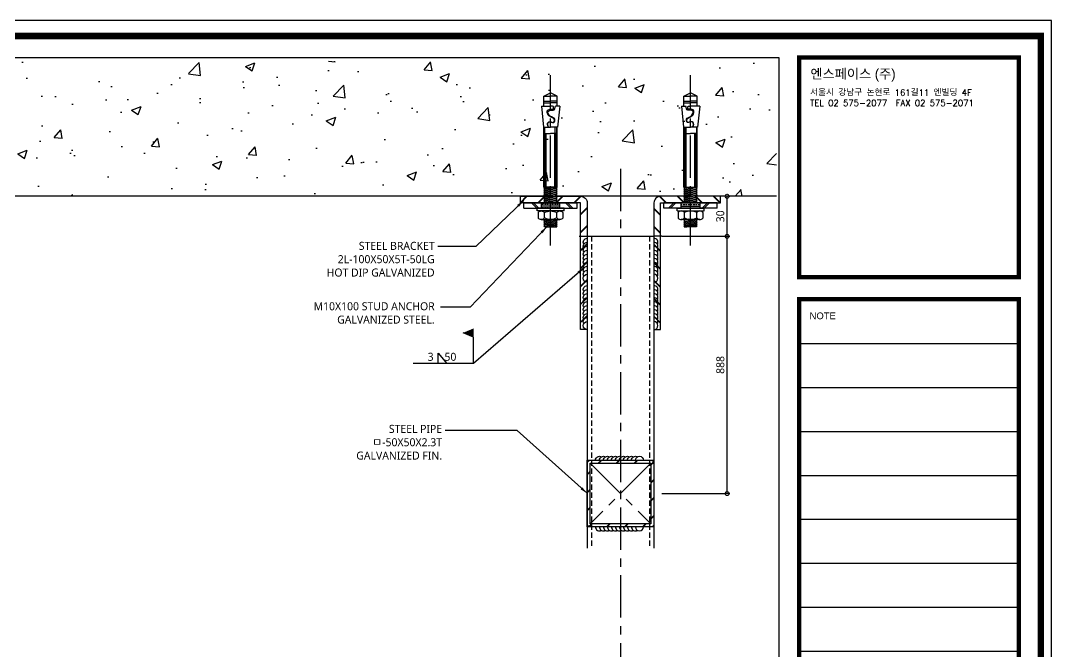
# Model space of a CAD drawing. Header units: millimetres. Extents: x 3584 to 9537, y 842 to 7828.
# Drawn here: x 6003 to 6776, y 2591 to 3063 of the extents above; entities that cross this region are included whole.
import ezdxf

# ---------------------------------------------------------------- set-up
doc = ezdxf.new("R2010")
doc.units = ezdxf.units.MM
for name, pattern in [('CENTER', [50.8, 31.75, -6.35, 6.35, -6.35]), ('CENTER2', [1.125, 0.75, -0.125, 0.125, -0.125]), ('DASHED', [19.05, 12.7, -6.35]), ('HIDDEN', [3, 2, -1])]:
    doc.linetypes.add(name, pattern=pattern)
doc.layers.get('DEFPOINTS').update_dxf_attribs({"color": 142, "lineweight": 30})
for name, color, linetype in [('0-CEN', 1, 'CENTER'), ('0-DIM', 7, 'Continuous'), ('0-WELDING', 1, 'Continuous'), ('1', 1, 'Continuous'), ('2', 2, 'Continuous'), ('3', 3, 'CENTER'), ('4', 4, 'Continuous'), ('7', 7, 'Continuous'), ('8', 8, 'Continuous'), ('CASTFIX', 1, 'Continuous'), ('Cen1', 1, 'CENTER2'), ('CON', 2, 'Continuous'), ('nt', 34, 'Continuous'), ('TE 07', 7, 'Continuous'), ('TEXT', 7, 'Continuous')]:
    doc.layers.add(name, color=color, linetype=linetype)
doc.layers.add('def', color=213, linetype='Continuous', plot=False)
doc.styles.add('HGTXT', font='romans.shx', dxfattribs={"bigfont": 'whgtxt.shx'})
doc.styles.get("Standard").update_dxf_attribs({"font": 'arial.ttf'})
doc.styles.add('맑은고딕', font='malgun.ttf')
doc.dimstyles.new('HD-2', dxfattribs={"dimscale": 2, "dimtxt": 3, "dimasz": 3, "dimexe": 1, "dimexo": 3, "dimgap": 1, "dimtad": 1, "dimdec": 1, "dimzin": 12, "dimdsep": 46, "dimtxsty": '맑은고딕', "dimblk": 'DOTSMALL', "dimcen": 1, "dimclrd": 2, "dimclre": 2, "dimclrt": 7, "dimadec": 1, "dimazin": 2, "dimtfac": 1, "dimtdec": 1, "dimtix": 1, "dimtmove": 2, "dimatfit": 3, "dimfxl": 1, "dimtolj": 1, "dimtzin": 12, "dimlwd": -1, "dimlwe": -1, "dimarcsym": 0})

# ---------------------------------------------------------------- blocks, each defined once
blk = doc.blocks.new('Set Anchor')
at = {"layer": '1'}
h = blk.add_hatch(dxfattribs=at)
h.set_pattern_fill('ANSI33', color=256, scale=10, angle=135, style=0)
h.set_pattern_definition([(180, (-2444.4873, -986.835), (-1e-15, -2.5), []), (180, (-2445.7373, -985.585), (-1e-15, -2.5), [1.25, -0.625])])
h.paths.add_polyline_path([(0, 4), (-7, 4), (-7, 0), (0, 0)])
h.paths.add_polyline_path([(7, 4), (0, 4), (0, 0), (7, 0)])
at = {"color": 1, "linetype": 'CENTER'}
blk.add_line((0, 31.93), (0, -95.78), dxfattribs=at)
for p, q in [((-20, 4), (20, 4)), ((-20, 4), (-20, 0)), ((-20, 0), (20, 0)), ((20, 4), (20, 0))]:
    blk.add_line(p, q)
at = {"layer": '1'}
blk.add_lwpolyline([(-7, 4), (7, 4), (7, 0), (-7, 0)], close=True, dxfattribs=at)
at = {"layer": '2'}
for p, q in [((-5.04, 17.31), (4.25, 18.04)), ((-5.04, 17.31), (4.25, 18.04)), ((5, 17.29), (-5, 15.83)), ((5, 17.29), (-5, 15.83)), ((5, 15.79), (-5, 14.26)), ((5, 15.79), (-5, 14.26)), ((4.25, 18.04), (-4.29, 16.55)), ((4.25, 18.04), (-4.29, 16.55)), ((-4.29, 18.02), (4.21, 18.02)), ((-4.29, 18.02), (4.21, 18.02)), ((4.25, 16.54), (-4.29, 15.05)), ((4.25, 16.54), (-4.29, 15.05)), ((-9.21, 7.11), (-9.21, 11.3)), ((-9.21, 7.11), (-9.21, 11.3)), ((-7, 12.4), (7, 12.4)), ((-7, 12.4), (7, 12.4)), ((-5.04, 14.29), (-4.29, 13.54)), ((-5.04, 14.29), (-4.29, 13.54)), ((-5.04, 12.79), (-4.29, 13.54)), ((-5.04, 12.79), (-4.29, 13.54)), ((-5.04, 12.79), (-4.65, 12.4)), ((-5.04, 12.79), (-4.65, 12.4)), ((-5, 12.76), (5, 14.29)), ((-5, 12.76), (5, 14.29)), ((-4.67, 11.13), (-4.67, 7.27)), ((-4.67, 11.13), (-4.67, 7.27)), ((-4.29, 13.54), (4.25, 15.04)), ((-4.29, 13.54), (4.25, 15.04)), ((4.25, 13.54), (-2.22, 12.4)), ((4.25, 13.54), (-2.22, 12.4)), ((1.6, 12.26), (5, 12.78)), ((1.6, 12.26), (5, 12.78)), ((4.25, 13.54), (5, 14.29)), ((4.25, 13.54), (5, 14.29)), ((4.25, 13.54), (5, 12.78)), ((4.25, 13.54), (5, 12.78)), ((4.62, 12.4), (5, 12.78)), ((4.62, 12.4), (5, 12.78)), ((4.67, 11.13), (4.67, 7.27)), ((4.67, 11.13), (4.67, 7.27)), ((9.21, 7.11), (9.21, 11.3)), ((9.21, 7.11), (9.21, 11.3)), ((10.12, 6), (-10.12, 6)), ((-10.12, 6), (-10.12, 4)), ((-5.04, 0.66), (-5.04, 0.66)), ((-5.04, 0.66), (-5.04, 0.66)), ((4.54, 0), (-5.04, -1.5)), ((4.54, 0), (-5.04, -1.5)), ((-4.29, -0.75), (-0.21, 0)), ((-4.29, -0.75), (-0.21, 0)), ((4.25, -0.67), (4.93, 0)), ((4.25, -0.67), (4.93, 0)), ((10.12, 6), (10.12, 4)), ((-5.04, 0), (-4.29, -0.75)), ((-5.04, 0), (-4.29, -0.75)), ((-5.04, -1.5), (-4.29, -0.75)), ((-5.04, -1.5), (-4.29, -0.75)), ((-5.04, -1.5), (-4.29, -2.25)), ((-5.04, -1.5), (-4.29, -2.25)), ((-5.04, -3), (-4.29, -2.25)), ((-5.04, -3), (-4.29, -2.25)), ((-5.04, -3), (-4.29, -3.75)), ((-5.04, -4.5), (-4.29, -3.75)), ((-5.04, -4.5), (-4.29, -5.25)), ((-5.04, -6), (-4.29, -5.25)), ((-5.04, -6), (-4.29, -6.75)), ((-5.04, -7.51), (-4.29, -6.75)), ((-5.04, -7.51), (-4.29, -8.26)), ((5, -1.42), (-5, -2.99)), ((5, -1.42), (-5, -2.99)), ((5, -2.93), (-5, -4.49)), ((5, -2.93), (-5, -4.49)), ((5, -4.43), (-5, -5.99)), ((5, -4.43), (-5, -5.99)), ((5, -5.93), (-5, -7.49)), ((5, -5.93), (-5, -7.49)), ((5, -7.43), (-5, -8.99)), ((5, -7.43), (-5, -8.99)), ((-4.29, -2.25), (4.25, -0.67)), ((-4.29, -2.25), (4.25, -0.67)), ((-4.29, -3.75), (4.25, -2.18)), ((-4.29, -5.25), (4.25, -3.68)), ((-4.29, -6.75), (4.25, -5.18)), ((-4.29, -8.26), (4.25, -6.68)), ((4.25, -0.67), (5, -1.42)), ((4.25, -0.67), (5, -1.42)), ((4.25, -2.18), (5, -1.42)), ((4.25, -2.18), (5, -1.42)), ((4.25, -2.18), (5, -2.93)), ((4.25, -2.18), (5, -2.93)), ((4.25, -3.68), (5, -2.93)), ((4.25, -3.68), (5, -2.93)), ((4.25, -3.68), (5, -4.43)), ((4.25, -3.68), (5, -4.43)), ((4.25, -5.18), (5, -4.43)), ((4.25, -5.18), (5, -4.43)), ((4.25, -5.18), (5, -5.93)), ((4.25, -5.18), (5, -5.93)), ((4.25, -6.68), (5, -5.93)), ((4.25, -6.68), (5, -5.93)), ((4.25, -6.68), (5, -7.43)), ((4.25, -6.68), (5, -7.43)), ((4.25, -8.18), (5, -7.43)), ((4.25, -8.18), (5, -7.43)), ((-5.04, -9.01), (-4.29, -8.26)), ((-5.04, -9.01), (-4.29, -9.76)), ((-5.04, -10.51), (-4.29, -9.76)), ((-5.04, -10.51), (-4.29, -11.26)), ((5, -8.93), (-5, -10.5)), ((5, -8.93), (-5, -10.5)), ((5, -10.43), (-5, -11.93)), ((-5, -11.93), (-4.29, -11.26)), ((-5, -11.93), (-5, -56.84)), ((-5, -11.93), (-5, -56.84)), ((5, -11.93), (-5, -11.93)), ((-4.8, -11.93), (-4.8, -51.72)), ((-4.8, -11.93), (-4.8, -51.72)), ((-4.51, -11.93), (-4.51, -51.72)), ((-4.51, -11.93), (-4.51, -51.72)), ((-4.29, -9.76), (4.25, -8.18)), ((-4.29, -11.26), (4.25, -9.68)), ((-4.24, -11.93), (-4.24, -51.72)), ((-4.24, -11.93), (-4.24, -51.72)), ((-3.19, -11.93), (-3.19, -51.72)), ((-3.19, -11.93), (-3.19, -51.72)), ((0.66, -11.93), (4.25, -11.18)), ((3.34, -11.93), (3.34, -56.84)), ((4.24, -11.93), (4.24, -51.72)), ((4.24, -11.93), (4.24, -51.72)), ((4.25, -8.18), (5, -8.93)), ((4.25, -8.18), (5, -8.93)), ((4.25, -9.68), (5, -8.93)), ((4.25, -9.68), (5, -8.93)), ((4.25, -9.68), (5, -10.43)), ((4.25, -9.68), (5, -10.43)), ((4.25, -11.18), (5, -10.43)), ((4.25, -11.18), (5, -10.43)), ((4.25, -11.18), (5, -11.93)), ((4.25, -11.18), (5, -11.93)), ((4.51, -11.93), (4.51, -51.72)), ((4.51, -11.93), (4.51, -51.72)), ((4.8, -11.93), (4.8, -51.72)), ((4.8, -11.93), (4.8, -51.72)), ((5, -11.93), (5, -56.84)), ((5, -11.93), (5, -56.84)), ((-4.5, -51.98), (0, -51.98)), ((-4.5, -51.98), (0, -51.98)), ((-4.5, -56.78), (-4.5, -51.98)), ((-4.5, -56.78), (-4.5, -51.98)), ((4.5, -51.98), (0, -51.98)), ((4.5, -51.98), (0, -51.98)), ((4.5, -56.78), (4.5, -51.98)), ((4.5, -56.78), (4.5, -51.98)), ((-6.85, -72.56), (-5.28, -56.79)), ((-6.85, -72.56), (-5.28, -56.79)), ((-5.28, -56.79), (0, -56.79)), ((-5.28, -56.79), (0, -56.79)), ((5.28, -56.79), (0, -56.79)), ((5.28, -56.79), (0, -56.79)), ((6.85, -72.56), (5.28, -56.79)), ((6.85, -72.56), (5.28, -56.79)), ((-6.85, -72.56), (0, -72.56)), ((-6.85, -72.56), (0, -72.56)), ((-5.01, -75.06), (0.08, -75.06)), ((-5.01, -75.06), (0.08, -75.06)), ((-5, -72.56), (-5, -79.95)), ((-5, -72.56), (-5, -79.95)), ((-5, -76.27), (0, -76.27)), ((-5, -76.27), (0, -76.27)), ((5.01, -75.06), (-0.08, -75.06)), ((5.01, -75.06), (-0.08, -75.06)), ((1.55, -72.56), (0, -72.56)), ((1.55, -72.56), (0, -72.56)), ((5, -76.27), (0, -76.27)), ((5, -76.27), (0, -76.27)), ((6.85, -72.56), (3.59, -72.56)), ((6.85, -72.56), (3.59, -72.56)), ((5, -72.56), (5, -79.95)), ((5, -72.56), (5, -79.95)), ((-5, -79.95), (0, -82.62)), ((-5, -79.95), (0, -82.62)), ((-5, -79.95), (0, -79.95)), ((-5, -79.95), (0, -79.95)), ((5, -79.95), (0, -82.62)), ((5, -79.95), (0, -82.62)), ((5, -79.95), (0, -79.95)), ((5, -79.95), (0, -79.95))]:
    blk.add_line(p, q, dxfattribs=at)
at = {"layer": '2', "linetype": 'DASHED'}
for p, q in [((-5.04, 17.27), (-4.29, 18.02)), ((-5.04, 17.27), (-4.29, 18.02)), ((-5.04, 17.31), (-4.29, 16.56)), ((-5.04, 17.31), (-4.29, 16.56)), ((-5.04, 15.8), (-4.29, 16.55)), ((-5.04, 15.8), (-4.29, 16.55)), ((-5.04, 15.8), (-4.29, 15.05)), ((-5.04, 15.8), (-4.29, 15.05)), ((4.25, 18.04), (5, 17.29)), ((4.25, 18.04), (5, 17.29)), ((4.25, 16.54), (5, 17.29)), ((4.25, 16.54), (5, 17.29)), ((4.25, 16.54), (5, 15.79)), ((4.25, 16.54), (5, 15.79)), ((4.25, 15.04), (5, 15.79)), ((4.25, 15.04), (5, 15.79)), ((-5.04, 14.29), (-4.29, 15.05)), ((-5.04, 14.29), (-4.29, 15.05)), ((4.25, 15.04), (5, 14.29)), ((4.25, 15.04), (5, 14.29))]:
    blk.add_line(p, q, dxfattribs=at)
at = {"layer": '2'}
for points in [[(-1.56, -56.79), (-2.1, -57.77), (-2.32, -58.88), (-2.27, -59.81), (-1.92, -60.43), (-1.25, -60.92), (-0.1, -61.01), (0.39, -60.88), (1.01, -60.66), (1.59, -60.43), (2.12, -60.48), (2.52, -60.7), (2.75, -61.23), (2.88, -61.77), (2.88, -62.16), (2.79, -62.69), (2.35, -63.32), (1.45, -63.81), (0.57, -64.25), (-0.14, -64.66), (-0.81, -65.01), (-1.25, -65.41), (-1.7, -65.94), (-2.1, -66.69), (-2.45, -67.58), (-2.54, -68.38), (-2.45, -69.01), (-1.87, -69.72), (-0.54, -70.33), (0.35, -70.29), (1.37, -70.37), (1.95, -70.6), (2.08, -70.92), (2.17, -71.4), (2.17, -71.71), (2.21, -71.98), (2.08, -72.24), (1.9, -72.34), (1.5, -72.56)], [(-1.56, -56.79), (-2.1, -57.77), (-2.32, -58.88), (-2.27, -59.81), (-1.92, -60.43), (-1.25, -60.92), (-0.1, -61.01), (0.39, -60.88), (1.01, -60.66), (1.59, -60.43), (2.12, -60.48), (2.52, -60.7), (2.75, -61.23), (2.88, -61.77), (2.88, -62.16), (2.79, -62.69), (2.35, -63.32), (1.45, -63.81), (0.57, -64.25), (-0.14, -64.66), (-0.81, -65.01), (-1.25, -65.41), (-1.7, -65.94), (-2.1, -66.69), (-2.45, -67.58), (-2.54, -68.38), (-2.45, -69.01), (-1.87, -69.72), (-0.54, -70.33), (0.35, -70.29), (1.37, -70.37), (1.95, -70.6), (2.08, -70.92), (2.17, -71.4), (2.17, -71.71), (2.21, -71.98), (2.08, -72.24), (1.9, -72.34), (1.5, -72.56)], [(-1.47, -56.79), (-1.87, -57.69), (-2.14, -59.01), (-2.01, -59.95), (-1.61, -60.43), (-0.99, -60.74), (-0.27, -60.74), (0.57, -60.57), (1.45, -60.21), (2.43, -60.21), (2.92, -60.88), (3.15, -61.59), (3.1, -62.79), (2.61, -63.5), (1.99, -63.85), (0.61, -64.56), (-0.23, -65.09), (-1.03, -65.94), (-1.7, -67), (-1.87, -67.28), (-1.96, -68.42), (-1.65, -68.78), (-0.9, -69.31), (0.08, -69.62), (0.92, -69.58), (1.95, -69.54), (2.7, -69.89), (3.15, -70.65), (3.41, -71.93), (3.59, -72.56)], [(-1.47, -56.79), (-1.87, -57.69), (-2.14, -59.01), (-2.01, -59.95), (-1.61, -60.43), (-0.99, -60.74), (-0.27, -60.74), (0.57, -60.57), (1.45, -60.21), (2.43, -60.21), (2.92, -60.88), (3.15, -61.59), (3.1, -62.79), (2.61, -63.5), (1.99, -63.85), (0.61, -64.56), (-0.23, -65.09), (-1.03, -65.94), (-1.7, -67), (-1.87, -67.28), (-1.96, -68.42), (-1.65, -68.78), (-0.9, -69.31), (0.08, -69.62), (0.92, -69.58), (1.95, -69.54), (2.7, -69.89), (3.15, -70.65), (3.41, -71.93), (3.59, -72.56)]]:
    blk.add_lwpolyline(points, dxfattribs=at)
for centre, radius, start, end in [((-7, 9.64), 2.76, 32.64489, 143.19138), ((-7, 9.64), 2.76, 32.64489, 143.19138), ((0, 3.2), 9.21, 59.52259, 120.47741), ((0, 3.2), 9.21, 59.52259, 120.47741), ((7, 9.64), 2.76, 36.80862, 147.35511), ((7, 9.64), 2.76, 36.80862, 147.35511), ((-7, 8.76), 2.76, 216.80862, 327.35511), ((-7, 8.76), 2.76, 216.80862, 327.35511), ((0, 15.21), 9.21, 239.52259, 300.47741), ((0, 15.21), 9.21, 239.52259, 300.47741), ((7, 8.76), 2.76, 212.64489, 323.19138), ((7, 8.76), 2.76, 212.64489, 323.19138)]:
    blk.add_arc(centre, radius, start, end, dxfattribs=at)
at = {"layer": '3'}
blk.add_line((10.12, 4), (-10.12, 4), dxfattribs=at)
at = {"layer": '8'}
for p, q in [((-10.19, 4), (-14.19, 0)), ((-8.77, 4), (-12.77, 0)), ((15.17, 4), (11.17, 0)), ((16.59, 4), (12.59, 0))]:
    blk.add_line(p, q, dxfattribs=at)
at = {"layer": 'CASTFIX'}
blk.add_line((3.19, -11.93), (3.19, -51.72), dxfattribs=at)
blk.add_line((3.19, -11.93), (3.19, -51.72), dxfattribs=at)
blk = doc.blocks.new('*U35')
at = {"layer": '0-WELDING'}
for centre, start in [((3, 0), 180), ((6, 0), 240), ((9, 0), 240), ((12, 0), 240), ((15, 0), 240), ((18, 0), 240), ((21, 0), 240), ((24, 0), 240), ((27, 0), 240), ((30, 0), 240)]:
    blk.add_arc(centre, 3, start, 0, dxfattribs=at)
blk = doc.blocks.new('L-100X80X6T-1')
at = {"layer": '7'}
h = blk.add_hatch(dxfattribs=at)
h.set_pattern_fill('ANSI32', color=8)
h.set_pattern_definition([(45, (-100811.442, -62247.727), (-6.7351921, 6.7351921), []), (45, (-100810.993, -62247.727), (-6.7351921, 6.7351921), [])])
edge = h.paths.add_edge_path()
edge.add_line((0, 0), (0, 5))
edge.add_line((0, 5), (-95, 5))
edge.add_line((-95, 5), (-95, 50))
edge.add_line((-95, 50), (-100, 50))
edge.add_line((-100, 50), (-100, 5))
edge.add_arc((-95, 5), 5, 180, 270)
edge.add_line((-95, 0), (0, 0))
blk.add_lwpolyline([(0, 0), (0, 5), (-95, 5), (-95, 50), (-100, 50), (-100, 5, 0.414214), (-95, 0)], format="xyb", close=True, dxfattribs=at)
at = {"layer": 'def'}
blk.add_line((-70, 6), (-70, 0), dxfattribs=at)
at = {"rotation": 180}
for p in [(-35.57, 0), (0, 0)]:
    blk.add_blockref('*U35', p, dxfattribs=at)
at = {"layer": '7', "rotation": 270}
blk.add_blockref('Set Anchor', (-95, 27.5), dxfattribs=at)
blk = doc.blocks.new('50X50X2.3T')
h = blk.add_hatch()
h.set_pattern_fill('ANSI32', color=8)
h.set_pattern_definition([(45, (0, 0), (-6.7352, 6.7352), []), (45, (0.449, 0), (-6.7352, 6.7352), [])])
edge = h.paths.add_edge_path()
edge.add_line((-22.7, 25), (22.7, 25))
edge.add_arc((22.7, 22.7), 2.3, 0, 90, ccw=False)
edge.add_line((25, 22.7), (25, -22.7))
edge.add_arc((22.7, -22.7), 2.3, -90, 0, ccw=False)
edge.add_line((22.7, -25), (-22.7, -25))
edge.add_arc((-22.7, -22.7), 2.3, 180, 270, ccw=False)
edge.add_line((-25, -22.7), (-25, 22.7))
edge.add_arc((-22.7, 22.7), 2.3, 90, 180, ccw=False)
h.paths.add_polyline_path([(-22.7, 22.7), (22.7, 22.7), (22.7, -22.7), (-22.7, -22.7)], flags=16)
at = {"layer": '0-CEN'}
for p, q in [((-22.7, 22.7), (22.7, -22.7)), ((22.7, 22.7), (-22.7, -22.7))]:
    blk.add_line(p, q, dxfattribs=at)
at = {"layer": '7'}
blk.add_lwpolyline([(-22.7, 25), (22.7, 25, -0.414214), (25, 22.7), (25, -22.7, -0.414214), (22.7, -25), (-22.7, -25, -0.414214), (-25, -22.7), (-25, 22.7, -0.414214)], format="xyb", close=True, dxfattribs=at)
blk.add_lwpolyline([(-22.7, 22.7), (22.7, 22.7), (22.7, -22.7), (-22.7, -22.7)], close=True, dxfattribs=at)
at = {"layer": 'def'}
blk.add_lwpolyline([(-25, 25), (25, 25), (25, -25), (-25, -25)], close=True, dxfattribs=at)
blk = doc.blocks.new('*U44')
at = {"layer": '0-WELDING'}
for centre, end in [((3, 0), 180), ((6, 0), 120), ((9, 0), 120), ((12, 0), 120), ((15, 0), 120), ((18, 0), 120), ((21, 0), 120), ((24, 0), 120), ((27, 0), 120), ((30, 0), 120), ((33, 0), 120)]:
    blk.add_arc(centre, 3, 0, end, dxfattribs=at)
blk = doc.blocks.new('_DOTSMALL')
at = {"color": 0, "linetype": 'ByBlock', "const_width": 0.5}
blk.add_lwpolyline([(-0.0625, 0, 1), (0.0625, 0, 1)], format="xyb", close=True, dxfattribs=at)
blk = doc.blocks.new('*D54')
at = {"layer": '0-DIM', "color": 2, "transparency": 16777216}
for p, q in [((6483.58, 2901.73), (6534.49, 2901.73)), ((6532.49, 2708.81), (6532.49, 2901.73)), ((6483.58, 2708.81), (6534.49, 2708.81))]:
    blk.add_line(p, q, dxfattribs=at)
at = {"layer": 'DEFPOINTS', "color": 0, "transparency": 16777216}
for p in [(6477.58, 2901.73), (6532.49, 2901.73), (6477.58, 2708.81)]:
    blk.add_point(p, dxfattribs=at)
at = {"layer": '0-DIM', "color": 2, "transparency": 16777216, "xscale": 6, "yscale": 6, "zscale": 6}
for p, rotation in [((6532.49, 2901.73), 90), ((6532.49, 2708.81), 270)]:
    blk.add_blockref('_DOTSMALL', p, dxfattribs=dict(at, rotation=rotation))
at = {"layer": '0-DIM', "color": 7, "transparency": 16777216, "insert": (6527.39, 2805.27), "char_height": 6, "attachment_point": 5, "rotation": 90, "style": '맑은고딕'}
blk.add_mtext('\\A1;888', dxfattribs=at)
blk = doc.blocks.new('*D55')
at = {"layer": '0-DIM', "color": 2, "transparency": 16777216}
for p, q in [((6532.49, 2901.73), (6532.49, 2931.73)), ((6533.58, 2931.73), (6534.49, 2931.73)), ((6483.58, 2901.73), (6534.49, 2901.73))]:
    blk.add_line(p, q, dxfattribs=at)
at = {"layer": 'DEFPOINTS', "color": 0, "transparency": 16777216}
for p in [(6527.58, 2931.73), (6532.49, 2931.73), (6477.58, 2901.73)]:
    blk.add_point(p, dxfattribs=at)
at = {"layer": '0-DIM', "color": 2, "transparency": 16777216, "xscale": 6, "yscale": 6, "zscale": 6}
for p, rotation in [((6532.49, 2931.73), 90), ((6532.49, 2901.73), 270)]:
    blk.add_blockref('_DOTSMALL', p, dxfattribs=dict(at, rotation=rotation))
at = {"layer": '0-DIM', "color": 7, "transparency": 16777216, "insert": (6527.39, 2916.73), "char_height": 6, "attachment_point": 5, "rotation": 90, "style": '맑은고딕'}
blk.add_mtext('\\A1;30', dxfattribs=at)
blk = doc.blocks.new('AL-TEMPLATE')
at = {"color": 9}
for p, q in [((2716.82, 1392.97), (2800.02, 1392.97)), ((2716.82, 1376.33), (2800.02, 1376.33)), ((2716.82, 1359.69), (2800.02, 1359.69)), ((2716.82, 1343.05), (2800.02, 1343.05)), ((2716.82, 1326.41), (2800.02, 1326.41)), ((2716.82, 1309.77), (2800.02, 1309.77)), ((2716.82, 1293.13), (2800.02, 1293.13)), ((2716.82, 1276.49), (2800.02, 1276.49))]:
    blk.add_line(p, q, dxfattribs=at)
for points, const_width in [([(1976.34, 1509.45), (2808.34, 1509.45), (2808.34, 927.05), (1976.34, 927.05)], 2.5), ([(2716.82, 1501.32), (2800.02, 1501.32), (2800.02, 1418.12), (2716.82, 1418.12)], 1.66), ([(2716.82, 1409.8), (2800.02, 1409.8), (2800.02, 1026.89), (2716.82, 1026.89)], 1.66)]:
    blk.add_lwpolyline(points, close=True, dxfattribs=dict(at, const_width=const_width))
at = {"layer": 'nt', "color": 254, "linetype": 'Continuous', "ltscale": 2}
blk.add_lwpolyline([(1972.34, 1515.25), (1972.34, 921.25), (2812.34, 921.25), (2812.34, 1515.25)], close=True, dxfattribs=at)
at = {"layer": 'TE 07'}
blk.add_lwpolyline([(1984.07, 1501.32), (2709.08, 1501.32), (2709.08, 935.18), (1984.07, 935.18)], close=True, dxfattribs=at)
at = {"color": 150, "insert": (2721.06, 1496.93), "char_height": 3.6698, "attachment_point": 1, "style": 'HGTXT'}
blk.add_mtext('{\\fExpo M|b0|i0|c129|p18;엔스페이스 (주)}', dxfattribs=at)
at = {"color": 7, "insert": (2720.94, 1489.17), "char_height": 2.3487, "attachment_point": 1, "style": 'HGTXT'}
blk.add_mtext('서울시 강남구 논현로 161길11 엔빌딩 4F\\PTEL 02 575-2077  FAX 02 575-2071', dxfattribs=at)
at = {"color": 9, "insert": (2720.76, 1404.73), "char_height": 2.556, "width": 438.9676, "attachment_point": 1}
blk.add_mtext('NOTE', dxfattribs=at)

msp = doc.modelspace()

# ---------------------------------------------------------------- hatches: boundary and pattern name
at = {"layer": '2'}
msp.add_hatch(color=256, dxfattribs=at).paths.add_polyline_path([(6342.3, 2832.64), (6342.3, 2826.04), (6334.58, 2829.42)])
at = {"layer": 'CON'}
h = msp.add_hatch(dxfattribs=at)
h.set_pattern_fill('AR-CONC', color=8, scale=0.4)
h.set_pattern_definition([(50, (-9581.264, 4416.493), (72.87387, -6.37563), [7.62, -83.82]), (355, (-9581.264, 4416.49), (-14.09713, 76.42266), [6.096, -67.056]), (100.451, (-9575.19, 4415.96), (58.777, 70.04668), [6.476, -71.236]), (46.1842, (-9581.26, 4436.81), (108.4316, -16.81693), [11.43, -125.73]), (96.6356, (-9572.23, 4435.41), (94.9617, 98.9702), [9.714, -106.854]), (351.184, (-9581.26, 4436.81), (94.96184, 98.97005), [9.144, -100.584]), (21, (-9571.104, 4431.733), (60.64595, -40.9062), [7.62, -83.82]), (326, (-9571.104, 4431.73), (24.7208, 73.6752), [6.096, -67.056]), (71.4514, (-9566.05, 4428.324), (85.3666, 32.76914), [6.476, -71.236]), (37.5, (-9581.264, 4416.493), (1.23544, 33.822016), [0, -66.2432, 0, -68.072, 0, -67.31]), (7.5, (-9581.264, 4416.493), (26.727865, 40.07223), [0, -38.8112, 0, -64.7192, 0, -25.654]), (327.5, (-9603.92, 4416.493), (54.23624, -2.291498), [0, -25.4, 0, -79.248, 0, -105.156]), (317.5, (-9614.08, 4416.493), (59.25167, 10.1706), [0, -33.02, 0, -52.6288, 0, -74.676])])
h.paths.add_polyline_path([(5135.7, 3032.94), (6569.46, 3032.94), (6569.46, 2931.73), (5135.7, 2931.73)])

# ---------------------------------------------------------------- linework, layer by layer
at = {"layer": '2'}
for p, q in [((6569.46, 2931.73), (5135.7, 2931.73)), ((6342.3, 2826.04), (6334.58, 2829.42)), ((6342.3, 2806.34), (6342.3, 2826.04)), ((6315.77, 2806.34), (6315.77, 2814.05)), ((6315.77, 2814.05), (6322.36, 2806.34))]:
    msp.add_line(p, q, dxfattribs=at)
at = {"layer": '7'}
for p, q in [((6427.58, 2901.73), (6427.58, 2667.87)), ((6427.58, 2901.73), (6477.58, 2901.73)), ((6477.58, 2901.73), (6477.58, 2667.87))]:
    msp.add_line(p, q, dxfattribs=at)
at = {"layer": '7', "color": 8, "linetype": 'HIDDEN', "ltscale": 2}
for p, q in [((6430.78, 2901.73), (6430.78, 2667.87)), ((6474.38, 2901.73), (6474.38, 2667.87))]:
    msp.add_line(p, q, dxfattribs=at)
at = {"layer": 'Cen1', "linetype": 'CENTER'}
msp.add_line((6452.58, 2952.36), (6452.58, 2099.68), dxfattribs=at)

# ---------------------------------------------------------------- block references
at = {"xscale": -1}
msp.add_blockref('*U44', (6469.77, 2733.81), dxfattribs=at)
at = {"rotation": 180}
msp.add_blockref('*U44', (6469.77, 2683.81), dxfattribs=at)
at = {"layer": '4', "xscale": 1.98, "yscale": 1.98, "zscale": 1.98}
msp.add_blockref('AL-TEMPLATE', (1207.24, 63.26), dxfattribs=at)
at = {"layer": '7', "xscale": -1, "rotation": 90}
msp.add_blockref('L-100X80X6T-1', (6427.58, 2831.73), dxfattribs=at)
at = {"layer": '7', "rotation": 270}
msp.add_blockref('L-100X80X6T-1', (6477.58, 2831.73), dxfattribs=at)
at = {"layer": '7'}
msp.add_blockref('50X50X2.3T', (6452.58, 2708.81), dxfattribs=at)

# ---------------------------------------------------------------- texts
at = {"layer": 'TEXT', "color": 0, "char_height": 6, "style": '맑은고딕'}
for s, insert, width, attachment_point in [('STEEL BRACKET\\P2L-100X50X5T-50LG\\PHOT DIP GALVANIZED', (6313.13, 2897.57), 131.7363, 3), ('M10X100 STUD ANCHOR\\PGALVANIZED STEEL.', (6313.17, 2852.27), 148.494, 3), ('3    50', (6307.92, 2814.4), 34.4271, 1), ('STEEL PIPE\\Pㅁ-50X50X2.3T\\PGALVANIZED FIN.', (6318.73, 2760.32), 121.1974, 3)]:
    msp.add_mtext(s, dxfattribs=dict(at, insert=insert, width=width, attachment_point=attachment_point))

# ---------------------------------------------------------------- dimensions: what is measured, and where the dimension line sits
at = {"layer": '0-DIM'}
dim = msp.add_linear_dim(base=(6532.49, 2931.73), p1=(6477.58, 2901.73), p2=(6527.58, 2931.73), angle=90, dimstyle='HD-2', dxfattribs=at)
dim.commit()
dim.dimension.update_dxf_attribs({"geometry": '*D55', "text_midpoint": (6527.39, 2916.73)})
dim = msp.add_linear_dim(base=(6532.49, 2901.73), p1=(6477.58, 2708.81), p2=(6477.58, 2901.73), angle=90, text='888', dimstyle='HD-2', dxfattribs=at)
dim.commit()
dim.dimension.update_dxf_attribs({"geometry": '*D54', "text_midpoint": (6527.39, 2805.27)})

# ---------------------------------------------------------------- leaders
for points, override in [([(6380, 2928.66), (6343.94, 2894), (6315.47, 2894)], {"dimgap": 1, "dimtad": 0}), ([(6397.51, 2909.06), (6339.83, 2848.7), (6317.48, 2848.7)], {"dimgap": 1, "dimtad": 0}), ([(6425.5, 2878.46), (6342.3, 2806.34), (6296.94, 2806.34)], {"dimtad": 0}), ([(6427.7, 2708.81), (6375.07, 2756), (6320.97, 2756)], {"dimgap": 1, "dimtad": 0})]:
    msp.add_leader(points, dimstyle='HD-2', override=override, dxfattribs=at)

doc.saveas('drawing.dxf')
